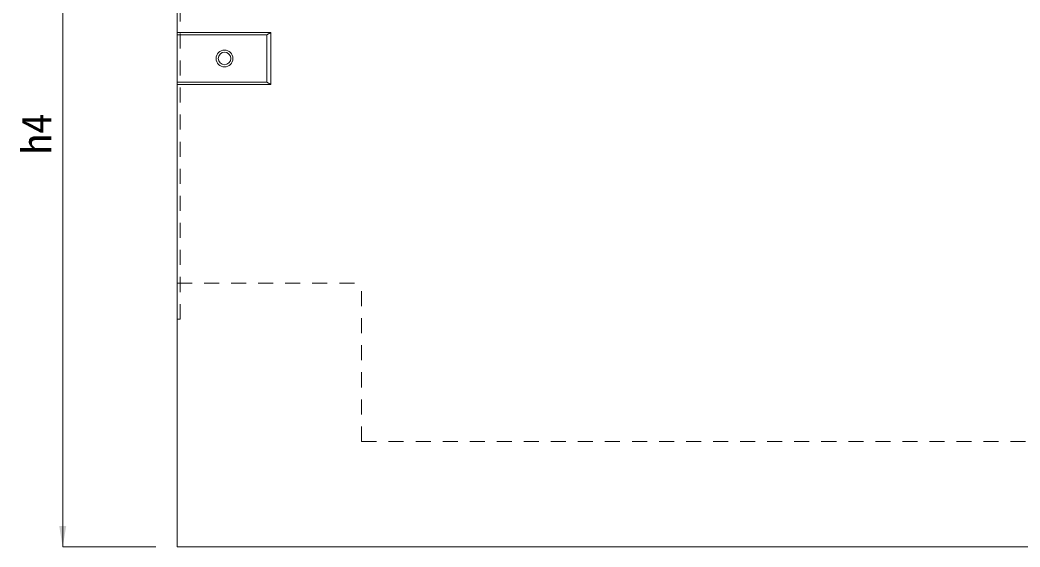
# Model space of a CAD drawing. Units: millimetres at full size; details may follow other scales. Extents: x 5964 to 125098, y -10801 to 28073.
# Drawn here: x 30643 to 31591, y 8022 to 8521 of the extents above; entities that cross this region are included whole.
import ezdxf
from ezdxf.enums import TextEntityAlignment as Align

# ---------------------------------------------------------------- set-up
doc = ezdxf.new("R2010")
doc.units = ezdxf.units.MM
doc.header["$LTSCALE"] = 19
doc.linetypes.add('USER1', pattern=[1.35, 0.75, -0.6])
for name, color, linetype, lineweight in [('インサート', 3, 'USER1', 9), ('寸法線', 7, 'Continuous', 9), ('本体', 2, 'Continuous', 9)]:
    doc.layers.add(name, color=color, linetype=linetype, lineweight=lineweight)
doc.styles.add('ＭＳ ゴシック', font='')
doc.styles.get('ＭＳ ゴシック').set_extended_font_data('MS Gothic')

# ---------------------------------------------------------------- blocks, each defined once
blk = doc.blocks.new('filled_arrow')
at = {"color": 0, "linetype": 'Continuous', "lineweight": -2}
blk.add_solid([(7.5, 1.25), (0, 0), (7.5, -1.25)], dxfattribs=at)

msp = doc.modelspace()

# ---------------------------------------------------------------- linework, layer by layer
at = {"layer": 'インサート', "linetype": 'Continuous', "lineweight": 5}
for radius in [8, 6]:
    msp.add_circle((30836.86, 8484.72), radius, dxfattribs=at)
at = {"layer": '寸法線'}
for p, q in [((30683.39, 8021.72), (30683.39, 8804.72)), ((30771.86, 8021.72), (30683.39, 8021.72))]:
    msp.add_line(p, q, dxfattribs=at)
at = {"layer": '本体', "lineweight": 20}
for q in [(30791.86, 8688.72), (31789.86, 8021.72)]:
    msp.add_line((30791.86, 8021.72), q, dxfattribs=at)
at = {"layer": '本体', "color": 4, "linetype": 'USER1', "lineweight": 5}
for p, q in [((30794.86, 8237.72), (30794.86, 8671.72)), ((30791.86, 8237.72), (30794.86, 8237.72))]:
    msp.add_line(p, q, dxfattribs=at)
at = {"layer": '本体', "color": 4, "lineweight": 5}
for p, q in [((30791.86, 8509.22), (30880.86, 8509.22)), ((30876.86, 8507.22), (30880.86, 8509.22)), ((30880.86, 8509.22), (30880.86, 8460.22)), ((30791.86, 8507.22), (30876.86, 8507.22)), ((30876.86, 8507.22), (30876.86, 8462.22)), ((30876.86, 8462.22), (30791.86, 8462.22)), ((30876.86, 8462.22), (30880.86, 8460.22)), ((30880.86, 8460.22), (30791.86, 8460.22))]:
    msp.add_line(p, q, dxfattribs=at)
at = {"layer": '本体', "linetype": 'USER1'}
for p, q in [((30791.86, 8271.72), (30966.86, 8271.72)), ((30966.86, 8121.72), (30966.86, 8271.72)), ((30966.86, 8121.72), (31614.86, 8121.72))]:
    msp.add_line(p, q, dxfattribs=at)

# ---------------------------------------------------------------- block references
at = {"layer": '寸法線', "xscale": 2.67, "yscale": 2.67, "rotation": 90}
msp.add_blockref('filled_arrow', (30683.39, 8021.72), dxfattribs=at)

# ---------------------------------------------------------------- texts
at = {"layer": '寸法線', "style": 'ＭＳ ゴシック'}
msp.add_text('h4', height=28.48, rotation=90, dxfattribs=at).set_placement((30658.39, 8413.22), align=Align.MIDDLE_CENTER)

doc.saveas('drawing.dxf')
